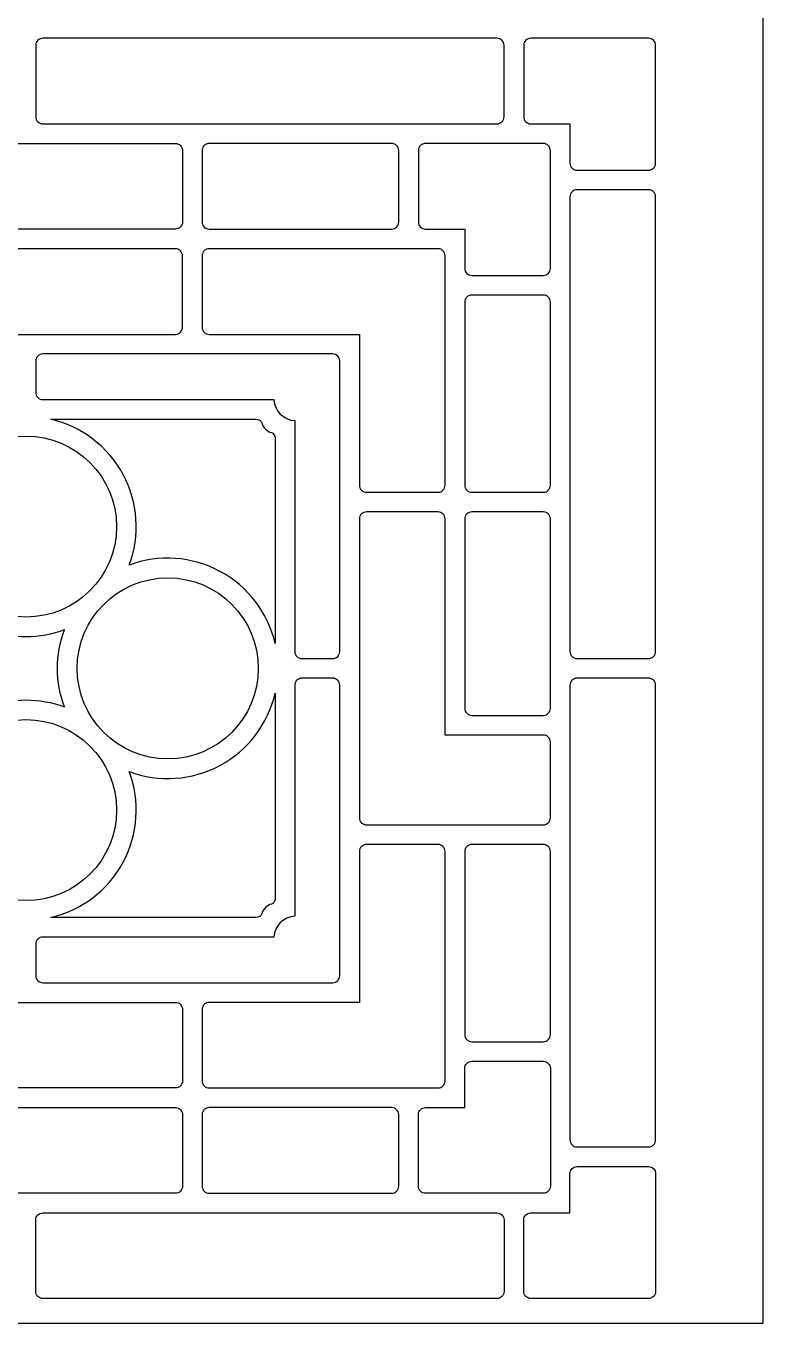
# Model space of a CAD drawing. Header units: centimetres. Extents: x -8.1 to 9.1, y -21.8 to 23.5.
# Drawn here: x 0.51 to 9.13, y -21.78 to -6.6 of the extents above; entities that cross this region are included whole.
import ezdxf

# ---------------------------------------------------------------- set-up
doc = ezdxf.new("R2010")
doc.units = ezdxf.units.CM
doc.header["$MEASUREMENT"] = 0
doc.layers.add('layer 1', color=7, linetype='Continuous')

msp = doc.modelspace()

# ---------------------------------------------------------------- linework, layer by layer
at = {"layer": 'layer 1', "color": 242}
for points, knots in [([(-8.11157, -21.78177), (-8.11157, -21.78177), (-8.11157, 23.49691), (-8.11157, 23.49691), (-8.11157, 23.49691), (-8.11157, 23.49691), (9.13276, 23.49691), (9.13276, 23.49691), (9.13276, 23.49691), (9.13276, 23.49691), (9.13276, -21.78177), (9.13276, -21.78177), (9.13276, -21.78177), (9.13276, -21.78177), (-8.11157, -21.78177), (-8.11157, -21.78177)], [0, 0, 0, 0, 0.2, 0.2, 0.2, 0.2, 0.4, 0.4, 0.4, 0.4, 0.6, 0.6, 0.6, 0.6, 1, 1, 1, 1]), ([(0.62556, -7.66605), (0.62556, -7.66605), (0.62556, -6.82847), (0.62556, -6.82847), (0.62556, -6.82847), (0.62556, -6.80669), (0.63421, -6.78581), (0.64961, -6.77041), (0.64961, -6.77041), (0.66501, -6.75501), (0.6859, -6.74636), (0.70768, -6.74636), (0.70768, -6.74636), (0.70768, -6.74636), (6.02057, -6.74636), (6.02057, -6.74636), (6.02057, -6.74636), (6.04235, -6.74636), (6.06324, -6.75501), (6.07864, -6.77041), (6.07864, -6.77041), (6.09404, -6.78581), (6.10269, -6.80669), (6.10269, -6.82847), (6.10269, -6.82847), (6.10269, -6.82847), (6.10269, -7.66605), (6.10269, -7.66605), (6.10269, -7.66605), (6.10269, -7.68783), (6.09404, -7.70872), (6.07864, -7.72412), (6.07864, -7.72412), (6.06324, -7.73952), (6.04235, -7.74817), (6.02057, -7.74817), (6.02057, -7.74817), (6.02057, -7.74817), (0.70768, -7.74817), (0.70768, -7.74817), (0.70768, -7.74817), (0.6859, -7.74817), (0.66501, -7.73952), (0.64961, -7.72412), (0.64961, -7.72412), (0.63421, -7.70872), (0.62556, -7.68783), (0.62556, -7.66605)], [0, 0, 0, 0, 0.07692308, 0.07692308, 0.07692308, 0.07692308, 0.15384615, 0.15384615, 0.15384615, 0.15384615, 0.23076923, 0.23076923, 0.23076923, 0.23076923, 0.30769231, 0.30769231, 0.30769231, 0.30769231, 0.38461538, 0.38461538, 0.38461538, 0.38461538, 0.46153846, 0.46153846, 0.46153846, 0.46153846, 0.53846154, 0.53846154, 0.53846154, 0.53846154, 0.61538462, 0.61538462, 0.61538462, 0.61538462, 0.69230769, 0.69230769, 0.69230769, 0.69230769, 0.76923077, 0.76923077, 0.76923077, 0.76923077, 0.84615385, 0.84615385, 0.84615385, 0.84615385, 1, 1, 1, 1]), ([(6.95669, -8.29013), (6.93491, -8.29013), (6.91403, -8.28148), (6.89863, -8.26608), (6.89863, -8.26608), (6.88323, -8.25068), (6.87458, -8.2298), (6.87458, -8.20802), (6.87458, -8.20802), (6.87458, -8.20802), (6.87458, -7.74817), (6.87458, -7.74817), (6.87458, -7.74817), (6.87458, -7.74817), (6.41473, -7.74817), (6.41473, -7.74817), (6.41473, -7.74817), (6.39295, -7.74817), (6.37206, -7.73952), (6.35666, -7.72412), (6.35666, -7.72412), (6.34126, -7.70872), (6.33261, -7.68783), (6.33261, -7.66605), (6.33261, -7.66605), (6.33261, -7.66605), (6.33261, -6.82847), (6.33261, -6.82847), (6.33261, -6.82847), (6.33261, -6.80669), (6.34126, -6.78581), (6.35666, -6.77041), (6.35666, -6.77041), (6.37206, -6.75501), (6.39295, -6.74636), (6.41473, -6.74636), (6.41473, -6.74636), (6.41473, -6.74636), (7.79427, -6.74636), (7.79427, -6.74636), (7.79427, -6.74636), (7.81605, -6.74636), (7.83694, -6.75501), (7.85234, -6.77041), (7.85234, -6.77041), (7.86774, -6.78581), (7.87639, -6.80669), (7.87639, -6.82847), (7.87639, -6.82847), (7.87639, -6.82847), (7.87639, -8.20802), (7.87639, -8.20802), (7.87639, -8.20802), (7.87639, -8.2298), (7.86774, -8.25068), (7.85234, -8.26608), (7.85234, -8.26608), (7.83694, -8.28148), (7.81605, -8.29013), (7.79427, -8.29013), (7.79427, -8.29013), (7.79427, -8.29013), (6.95669, -8.29013), (6.95669, -8.29013)], [0, 0, 0, 0, 0.05882353, 0.05882353, 0.05882353, 0.05882353, 0.11764706, 0.11764706, 0.11764706, 0.11764706, 0.17647059, 0.17647059, 0.17647059, 0.17647059, 0.23529412, 0.23529412, 0.23529412, 0.23529412, 0.29411765, 0.29411765, 0.29411765, 0.29411765, 0.35294118, 0.35294118, 0.35294118, 0.35294118, 0.41176471, 0.41176471, 0.41176471, 0.41176471, 0.47058824, 0.47058824, 0.47058824, 0.47058824, 0.52941176, 0.52941176, 0.52941176, 0.52941176, 0.58823529, 0.58823529, 0.58823529, 0.58823529, 0.64705882, 0.64705882, 0.64705882, 0.64705882, 0.70588235, 0.70588235, 0.70588235, 0.70588235, 0.76470588, 0.76470588, 0.76470588, 0.76470588, 0.82352941, 0.82352941, 0.82352941, 0.82352941, 0.88235294, 0.88235294, 0.88235294, 0.88235294, 1, 1, 1, 1]), ([(2.25967, -9.20983), (2.28144, -9.20983), (2.30233, -9.21848), (2.31773, -9.23388), (2.31773, -9.23388), (2.33313, -9.24928), (2.34178, -9.27017), (2.34178, -9.29195), (2.34178, -9.29195), (2.34178, -9.29195), (2.34178, -10.12953), (2.34178, -10.12953), (2.34178, -10.12953), (2.34178, -10.15131), (2.33313, -10.17219), (2.31773, -10.18759), (2.31773, -10.18759), (2.30233, -10.20299), (2.28144, -10.21164), (2.25967, -10.21164), (2.25967, -10.21164), (2.25967, -10.21164), (-1.23847, -10.21164), (-1.23847, -10.21164), (-1.23847, -10.21164), (-1.26025, -10.21164), (-1.28114, -10.20299), (-1.29653, -10.18759), (-1.29653, -10.18759), (-1.31193, -10.17219), (-1.32059, -10.15131), (-1.32059, -10.12953), (-1.32059, -10.12953), (-1.32059, -10.12953), (-1.32059, -8.06021), (-1.32059, -8.06021), (-1.32059, -8.06021), (-1.32059, -8.03843), (-1.31193, -8.01754), (-1.29653, -8.00214), (-1.29653, -8.00214), (-1.28114, -7.98674), (-1.26025, -7.97809), (-1.23847, -7.97809), (-1.23847, -7.97809), (-1.23847, -7.97809), (-0.35162, -7.97809), (-0.35162, -7.97809), (-0.35162, -7.97809), (-0.32984, -7.97809), (-0.30895, -7.98674), (-0.29355, -8.00214), (-0.29355, -8.00214), (-0.27815, -8.01754), (-0.2695, -8.03843), (-0.2695, -8.06021), (-0.2695, -8.06021), (-0.2695, -8.06021), (-0.2695, -9.20983), (-0.2695, -9.20983), (-0.2695, -9.20983), (-0.2695, -9.20983), (2.25967, -9.20983), (2.25967, -9.20983)], [0, 0, 0, 0, 0.05882353, 0.05882353, 0.05882353, 0.05882353, 0.11764706, 0.11764706, 0.11764706, 0.11764706, 0.17647059, 0.17647059, 0.17647059, 0.17647059, 0.23529412, 0.23529412, 0.23529412, 0.23529412, 0.29411765, 0.29411765, 0.29411765, 0.29411765, 0.35294118, 0.35294118, 0.35294118, 0.35294118, 0.41176471, 0.41176471, 0.41176471, 0.41176471, 0.47058824, 0.47058824, 0.47058824, 0.47058824, 0.52941176, 0.52941176, 0.52941176, 0.52941176, 0.58823529, 0.58823529, 0.58823529, 0.58823529, 0.64705882, 0.64705882, 0.64705882, 0.64705882, 0.70588235, 0.70588235, 0.70588235, 0.70588235, 0.76470588, 0.76470588, 0.76470588, 0.76470588, 0.82352941, 0.82352941, 0.82352941, 0.82352941, 0.88235294, 0.88235294, 0.88235294, 0.88235294, 1, 1, 1, 1]), ([(0.04254, -7.97809), (0.02076, -7.97809), (-0.00013, -7.98674), (-0.01553, -8.00214), (-0.01553, -8.00214), (-0.03093, -8.01754), (-0.03958, -8.03843), (-0.03958, -8.06021), (-0.03958, -8.06021), (-0.03958, -8.06021), (-0.03958, -8.89779), (-0.03958, -8.89779), (-0.03958, -8.89779), (-0.03958, -8.91957), (-0.03093, -8.94045), (-0.01553, -8.95585), (-0.01553, -8.95585), (-0.00013, -8.97125), (0.02076, -8.97991), (0.04254, -8.97991), (0.04254, -8.97991), (0.04254, -8.97991), (2.25967, -8.97991), (2.25967, -8.97991), (2.25967, -8.97991), (2.28144, -8.97991), (2.30233, -8.97125), (2.31773, -8.95585), (2.31773, -8.95585), (2.33313, -8.94045), (2.34178, -8.91957), (2.34178, -8.89779), (2.34178, -8.89779), (2.34178, -8.89779), (2.34178, -8.06021), (2.34178, -8.06021), (2.34178, -8.06021), (2.34178, -8.03843), (2.33313, -8.01754), (2.31773, -8.00214), (2.31773, -8.00214), (2.30233, -7.98674), (2.28144, -7.97809), (2.25967, -7.97809), (2.25967, -7.97809), (2.25967, -7.97809), (0.04254, -7.97809), (0.04254, -7.97809)], [0, 0, 0, 0, 0.07692308, 0.07692308, 0.07692308, 0.07692308, 0.15384615, 0.15384615, 0.15384615, 0.15384615, 0.23076923, 0.23076923, 0.23076923, 0.23076923, 0.30769231, 0.30769231, 0.30769231, 0.30769231, 0.38461538, 0.38461538, 0.38461538, 0.38461538, 0.46153846, 0.46153846, 0.46153846, 0.46153846, 0.53846154, 0.53846154, 0.53846154, 0.53846154, 0.61538462, 0.61538462, 0.61538462, 0.61538462, 0.69230769, 0.69230769, 0.69230769, 0.69230769, 0.76923077, 0.76923077, 0.76923077, 0.76923077, 0.84615385, 0.84615385, 0.84615385, 0.84615385, 1, 1, 1, 1]), ([(2.65382, -8.97991), (2.63204, -8.97991), (2.61116, -8.97125), (2.59576, -8.95585), (2.59576, -8.95585), (2.58036, -8.94045), (2.57171, -8.91957), (2.57171, -8.89779), (2.57171, -8.89779), (2.57171, -8.89779), (2.57171, -8.06021), (2.57171, -8.06021), (2.57171, -8.06021), (2.57171, -8.03843), (2.58036, -8.01754), (2.59576, -8.00214), (2.59576, -8.00214), (2.61116, -7.98674), (2.63204, -7.97809), (2.65382, -7.97809), (2.65382, -7.97809), (2.65382, -7.97809), (4.78883, -7.97809), (4.78883, -7.97809), (4.78883, -7.97809), (4.81061, -7.97809), (4.8315, -7.98674), (4.8469, -8.00214), (4.8469, -8.00214), (4.8623, -8.01754), (4.87095, -8.03843), (4.87095, -8.06021), (4.87095, -8.06021), (4.87095, -8.06021), (4.87095, -8.89779), (4.87095, -8.89779), (4.87095, -8.89779), (4.87095, -8.91957), (4.8623, -8.94045), (4.8469, -8.95585), (4.8469, -8.95585), (4.8315, -8.97125), (4.81061, -8.97991), (4.78883, -8.97991), (4.78883, -8.97991), (4.78883, -8.97991), (2.65382, -8.97991), (2.65382, -8.97991)], [0, 0, 0, 0, 0.07692308, 0.07692308, 0.07692308, 0.07692308, 0.15384615, 0.15384615, 0.15384615, 0.15384615, 0.23076923, 0.23076923, 0.23076923, 0.23076923, 0.30769231, 0.30769231, 0.30769231, 0.30769231, 0.38461538, 0.38461538, 0.38461538, 0.38461538, 0.46153846, 0.46153846, 0.46153846, 0.46153846, 0.53846154, 0.53846154, 0.53846154, 0.53846154, 0.61538462, 0.61538462, 0.61538462, 0.61538462, 0.69230769, 0.69230769, 0.69230769, 0.69230769, 0.76923077, 0.76923077, 0.76923077, 0.76923077, 0.84615385, 0.84615385, 0.84615385, 0.84615385, 1, 1, 1, 1]), ([(5.10087, -8.06021), (5.10087, -8.03843), (5.10953, -8.01754), (5.12493, -8.00214), (5.12493, -8.00214), (5.14032, -7.98674), (5.16121, -7.97809), (5.18299, -7.97809), (5.18299, -7.97809), (5.18299, -7.97809), (6.56254, -7.97809), (6.56254, -7.97809), (6.56254, -7.97809), (6.58431, -7.97809), (6.6052, -7.98674), (6.6206, -8.00214), (6.6206, -8.00214), (6.636, -8.01754), (6.64465, -8.03843), (6.64465, -8.06021), (6.64465, -8.06021), (6.64465, -8.06021), (6.64465, -9.43976), (6.64465, -9.43976), (6.64465, -9.43976), (6.64465, -9.46153), (6.636, -9.48242), (6.6206, -9.49782), (6.6206, -9.49782), (6.6052, -9.51322), (6.58431, -9.52187), (6.56254, -9.52187), (6.56254, -9.52187), (6.56254, -9.52187), (5.72495, -9.52187), (5.72495, -9.52187), (5.72495, -9.52187), (5.70318, -9.52187), (5.68229, -9.51322), (5.66689, -9.49782), (5.66689, -9.49782), (5.65149, -9.48242), (5.64284, -9.46153), (5.64284, -9.43976), (5.64284, -9.43976), (5.64284, -9.43976), (5.64284, -8.97991), (5.64284, -8.97991), (5.64284, -8.97991), (5.64284, -8.97991), (5.18299, -8.97991), (5.18299, -8.97991), (5.18299, -8.97991), (5.16121, -8.97991), (5.14032, -8.97125), (5.12493, -8.95585), (5.12493, -8.95585), (5.10953, -8.94045), (5.10087, -8.91957), (5.10087, -8.89779), (5.10087, -8.89779), (5.10087, -8.89779), (5.10087, -8.06021), (5.10087, -8.06021)], [0, 0, 0, 0, 0.05882353, 0.05882353, 0.05882353, 0.05882353, 0.11764706, 0.11764706, 0.11764706, 0.11764706, 0.17647059, 0.17647059, 0.17647059, 0.17647059, 0.23529412, 0.23529412, 0.23529412, 0.23529412, 0.29411765, 0.29411765, 0.29411765, 0.29411765, 0.35294118, 0.35294118, 0.35294118, 0.35294118, 0.41176471, 0.41176471, 0.41176471, 0.41176471, 0.47058824, 0.47058824, 0.47058824, 0.47058824, 0.52941176, 0.52941176, 0.52941176, 0.52941176, 0.58823529, 0.58823529, 0.58823529, 0.58823529, 0.64705882, 0.64705882, 0.64705882, 0.64705882, 0.70588235, 0.70588235, 0.70588235, 0.70588235, 0.76470588, 0.76470588, 0.76470588, 0.76470588, 0.82352941, 0.82352941, 0.82352941, 0.82352941, 0.88235294, 0.88235294, 0.88235294, 0.88235294, 1, 1, 1, 1]), ([(6.87458, -13.92328), (6.87458, -13.92328), (6.87458, -8.60217), (6.87458, -8.60217), (6.87458, -8.60217), (6.87458, -8.58039), (6.88323, -8.55951), (6.89863, -8.54411), (6.89863, -8.54411), (6.91403, -8.52871), (6.93491, -8.52006), (6.95669, -8.52006), (6.95669, -8.52006), (6.95669, -8.52006), (7.79427, -8.52006), (7.79427, -8.52006), (7.79427, -8.52006), (7.81605, -8.52006), (7.83694, -8.52871), (7.85234, -8.54411), (7.85234, -8.54411), (7.86774, -8.55951), (7.87639, -8.58039), (7.87639, -8.60217), (7.87639, -8.60217), (7.87639, -8.60217), (7.87639, -13.92328), (7.87639, -13.92328), (7.87639, -13.92328), (7.87639, -13.94506), (7.86774, -13.96594), (7.85234, -13.98134), (7.85234, -13.98134), (7.83694, -13.99674), (7.81605, -14.0054), (7.79427, -14.0054), (7.79427, -14.0054), (7.79427, -14.0054), (6.95669, -14.0054), (6.95669, -14.0054), (6.95669, -14.0054), (6.93491, -14.0054), (6.91403, -13.99674), (6.89863, -13.98134), (6.89863, -13.98134), (6.88323, -13.96594), (6.87458, -13.94506), (6.87458, -13.92328)], [0, 0, 0, 0, 0.07692308, 0.07692308, 0.07692308, 0.07692308, 0.15384615, 0.15384615, 0.15384615, 0.15384615, 0.23076923, 0.23076923, 0.23076923, 0.23076923, 0.30769231, 0.30769231, 0.30769231, 0.30769231, 0.38461538, 0.38461538, 0.38461538, 0.38461538, 0.46153846, 0.46153846, 0.46153846, 0.46153846, 0.53846154, 0.53846154, 0.53846154, 0.53846154, 0.61538462, 0.61538462, 0.61538462, 0.61538462, 0.69230769, 0.69230769, 0.69230769, 0.69230769, 0.76923077, 0.76923077, 0.76923077, 0.76923077, 0.84615385, 0.84615385, 0.84615385, 0.84615385, 1, 1, 1, 1]), ([(2.57171, -9.29195), (2.57171, -9.27017), (2.58036, -9.24928), (2.59576, -9.23388), (2.59576, -9.23388), (2.61116, -9.21848), (2.63204, -9.20983), (2.65382, -9.20983), (2.65382, -9.20983), (2.65382, -9.20983), (5.3308, -9.20983), (5.3308, -9.20983), (5.3308, -9.20983), (5.35258, -9.20983), (5.37346, -9.21848), (5.38886, -9.23388), (5.38886, -9.23388), (5.40426, -9.24928), (5.41291, -9.27017), (5.41291, -9.29195), (5.41291, -9.29195), (5.41291, -9.29195), (5.41291, -11.97713), (5.41291, -11.97713), (5.41291, -11.97713), (5.41291, -11.99891), (5.40426, -12.0198), (5.38886, -12.0352), (5.38886, -12.0352), (5.37346, -12.0506), (5.35258, -12.05925), (5.3308, -12.05925), (5.3308, -12.05925), (5.3308, -12.05925), (4.49322, -12.05925), (4.49322, -12.05925), (4.49322, -12.05925), (4.47144, -12.05925), (4.45055, -12.0506), (4.43515, -12.0352), (4.43515, -12.0352), (4.41975, -12.0198), (4.4111, -11.99891), (4.4111, -11.97713), (4.4111, -11.97713), (4.4111, -11.97713), (4.4111, -10.21164), (4.4111, -10.21164), (4.4111, -10.21164), (4.4111, -10.21164), (2.65382, -10.21164), (2.65382, -10.21164), (2.65382, -10.21164), (2.63204, -10.21164), (2.61116, -10.20299), (2.59576, -10.18759), (2.59576, -10.18759), (2.58036, -10.17219), (2.57171, -10.15131), (2.57171, -10.12953), (2.57171, -10.12953), (2.57171, -10.12953), (2.57171, -9.29195), (2.57171, -9.29195)], [0, 0, 0, 0, 0.05882353, 0.05882353, 0.05882353, 0.05882353, 0.11764706, 0.11764706, 0.11764706, 0.11764706, 0.17647059, 0.17647059, 0.17647059, 0.17647059, 0.23529412, 0.23529412, 0.23529412, 0.23529412, 0.29411765, 0.29411765, 0.29411765, 0.29411765, 0.35294118, 0.35294118, 0.35294118, 0.35294118, 0.41176471, 0.41176471, 0.41176471, 0.41176471, 0.47058824, 0.47058824, 0.47058824, 0.47058824, 0.52941176, 0.52941176, 0.52941176, 0.52941176, 0.58823529, 0.58823529, 0.58823529, 0.58823529, 0.64705882, 0.64705882, 0.64705882, 0.64705882, 0.70588235, 0.70588235, 0.70588235, 0.70588235, 0.76470588, 0.76470588, 0.76470588, 0.76470588, 0.82352941, 0.82352941, 0.82352941, 0.82352941, 0.88235294, 0.88235294, 0.88235294, 0.88235294, 1, 1, 1, 1]), ([(6.56254, -9.7518), (6.58431, -9.7518), (6.6052, -9.76045), (6.6206, -9.77585), (6.6206, -9.77585), (6.636, -9.79125), (6.64465, -9.81213), (6.64465, -9.83391), (6.64465, -9.83391), (6.64465, -9.83391), (6.64465, -11.97713), (6.64465, -11.97713), (6.64465, -11.97713), (6.64465, -11.99891), (6.636, -12.0198), (6.6206, -12.0352), (6.6206, -12.0352), (6.6052, -12.0506), (6.58431, -12.05925), (6.56254, -12.05925), (6.56254, -12.05925), (6.56254, -12.05925), (5.72495, -12.05925), (5.72495, -12.05925), (5.72495, -12.05925), (5.70318, -12.05925), (5.68229, -12.0506), (5.66689, -12.0352), (5.66689, -12.0352), (5.65149, -12.0198), (5.64284, -11.99891), (5.64284, -11.97713), (5.64284, -11.97713), (5.64284, -11.97713), (5.64284, -9.83391), (5.64284, -9.83391), (5.64284, -9.83391), (5.64284, -9.81213), (5.65149, -9.79125), (5.66689, -9.77585), (5.66689, -9.77585), (5.68229, -9.76045), (5.70318, -9.7518), (5.72495, -9.7518), (5.72495, -9.7518), (5.72495, -9.7518), (6.56254, -9.7518), (6.56254, -9.7518)], [0, 0, 0, 0, 0.07692308, 0.07692308, 0.07692308, 0.07692308, 0.15384615, 0.15384615, 0.15384615, 0.15384615, 0.23076923, 0.23076923, 0.23076923, 0.23076923, 0.30769231, 0.30769231, 0.30769231, 0.30769231, 0.38461538, 0.38461538, 0.38461538, 0.38461538, 0.46153846, 0.46153846, 0.46153846, 0.46153846, 0.53846154, 0.53846154, 0.53846154, 0.53846154, 0.61538462, 0.61538462, 0.61538462, 0.61538462, 0.69230769, 0.69230769, 0.69230769, 0.69230769, 0.76923077, 0.76923077, 0.76923077, 0.76923077, 0.84615385, 0.84615385, 0.84615385, 0.84615385, 1, 1, 1, 1]), ([(3.40929, -10.97532), (3.40929, -10.97532), (0.70768, -10.97532), (0.70768, -10.97532), (0.70768, -10.97532), (0.6859, -10.97532), (0.66501, -10.96667), (0.64961, -10.95127), (0.64961, -10.95127), (0.63421, -10.93587), (0.62556, -10.91498), (0.62556, -10.89321), (0.62556, -10.89321), (0.62556, -10.89321), (0.62556, -10.52368), (0.62556, -10.52368), (0.62556, -10.52368), (0.62556, -10.50191), (0.63421, -10.48102), (0.64961, -10.46562), (0.64961, -10.46562), (0.66501, -10.45022), (0.6859, -10.44157), (0.70768, -10.44157), (0.70768, -10.44157), (0.70768, -10.44157), (4.09906, -10.44157), (4.09906, -10.44157), (4.09906, -10.44157), (4.12084, -10.44157), (4.14172, -10.45022), (4.15712, -10.46562), (4.15712, -10.46562), (4.17252, -10.48102), (4.18118, -10.50191), (4.18118, -10.52368), (4.18118, -10.52368), (4.18118, -10.52368), (4.18118, -13.92328), (4.18118, -13.92328), (4.18118, -13.92328), (4.18118, -13.94506), (4.17252, -13.96594), (4.15712, -13.98134), (4.15712, -13.98134), (4.14172, -13.99674), (4.12084, -14.0054), (4.09906, -14.0054), (4.09906, -14.0054), (4.09906, -14.0054), (3.73775, -14.0054), (3.73775, -14.0054), (3.73775, -14.0054), (3.71597, -14.0054), (3.69508, -13.99674), (3.67969, -13.98134), (3.67969, -13.98134), (3.66429, -13.96594), (3.65563, -13.94506), (3.65563, -13.92328), (3.65563, -13.92328), (3.65563, -13.92328), (3.65563, -11.22167), (3.65563, -11.22167), (3.65563, -11.22167), (3.52326, -11.21317), (3.41779, -11.10769), (3.40929, -10.97532)], [0, 0, 0, 0, 0.05555556, 0.05555556, 0.05555556, 0.05555556, 0.11111111, 0.11111111, 0.11111111, 0.11111111, 0.16666667, 0.16666667, 0.16666667, 0.16666667, 0.22222222, 0.22222222, 0.22222222, 0.22222222, 0.27777778, 0.27777778, 0.27777778, 0.27777778, 0.33333333, 0.33333333, 0.33333333, 0.33333333, 0.38888889, 0.38888889, 0.38888889, 0.38888889, 0.44444444, 0.44444444, 0.44444444, 0.44444444, 0.5, 0.5, 0.5, 0.5, 0.55555556, 0.55555556, 0.55555556, 0.55555556, 0.61111111, 0.61111111, 0.61111111, 0.61111111, 0.66666667, 0.66666667, 0.66666667, 0.66666667, 0.72222222, 0.72222222, 0.72222222, 0.72222222, 0.77777778, 0.77777778, 0.77777778, 0.77777778, 0.83333333, 0.83333333, 0.83333333, 0.83333333, 0.88888889, 0.88888889, 0.88888889, 0.88888889, 1, 1, 1, 1]), ([(3.26879, -11.24669), (3.26751, -11.24173), (3.26509, -11.23715), (3.26172, -11.2333), (3.26172, -11.2333), (3.24612, -11.21547), (3.22359, -11.20525), (3.19991, -11.20525), (3.19991, -11.20525), (3.19991, -11.20525), (0.79976, -11.20525), (0.79976, -11.20525), (0.79976, -11.20525), (1.16161, -11.28853), (1.46999, -11.52378), (1.64592, -11.85077), (1.64592, -11.85077), (1.82185, -12.17776), (1.84826, -12.56473), (1.71837, -12.91259), (1.71837, -12.91259), (2.06623, -12.7827), (2.45319, -12.8091), (2.78018, -12.98504), (2.78018, -12.98504), (3.10717, -13.16097), (3.34243, -13.46934), (3.42571, -13.8312), (3.42571, -13.8312), (3.42571, -13.8312), (3.42571, -11.43105), (3.42571, -11.43105), (3.42571, -11.43105), (3.42571, -11.40736), (3.41548, -11.38483), (3.39766, -11.36924), (3.39766, -11.36924), (3.39381, -11.36587), (3.38922, -11.36345), (3.38427, -11.36217), (3.38427, -11.36217), (3.32766, -11.3475), (3.28345, -11.3033), (3.26879, -11.24669)], [0, 0, 0, 0, 0.08333333, 0.08333333, 0.08333333, 0.08333333, 0.16666667, 0.16666667, 0.16666667, 0.16666667, 0.25, 0.25, 0.25, 0.25, 0.33333333, 0.33333333, 0.33333333, 0.33333333, 0.41666667, 0.41666667, 0.41666667, 0.41666667, 0.5, 0.5, 0.5, 0.5, 0.58333333, 0.58333333, 0.58333333, 0.58333333, 0.66666667, 0.66666667, 0.66666667, 0.66666667, 0.75, 0.75, 0.75, 0.75, 0.83333333, 0.83333333, 0.83333333, 0.83333333, 1, 1, 1, 1]), ([(1.56989, -12.46162), (1.56989, -11.87659), (1.09563, -11.40232), (0.5106, -11.40232), (0.5106, -11.40232), (-0.07443, -11.40232), (-0.54869, -11.87658), (-0.5487, -12.46161), (-0.5487, -12.46161), (-0.5487, -13.04665), (-0.07444, -13.52091), (0.51059, -13.52091), (0.51059, -13.52091), (1.09563, -13.52091), (1.56989, -13.04666), (1.56989, -12.46162)], [0, 0, 0, 0, 0.2, 0.2, 0.2, 0.2, 0.4, 0.4, 0.4, 0.4, 0.6, 0.6, 0.6, 0.6, 1, 1, 1, 1]), ([(5.41291, -14.90046), (5.41291, -14.90046), (6.56254, -14.90046), (6.56254, -14.90046), (6.56254, -14.90046), (6.58431, -14.90046), (6.6052, -14.90911), (6.6206, -14.92451), (6.6206, -14.92451), (6.636, -14.93991), (6.64465, -14.9608), (6.64465, -14.98257), (6.64465, -14.98257), (6.64465, -14.98257), (6.64465, -15.86943), (6.64465, -15.86943), (6.64465, -15.86943), (6.64465, -15.8912), (6.636, -15.91209), (6.6206, -15.92749), (6.6206, -15.92749), (6.6052, -15.94289), (6.58431, -15.95154), (6.56254, -15.95154), (6.56254, -15.95154), (6.56254, -15.95154), (4.49322, -15.95154), (4.49322, -15.95154), (4.49322, -15.95154), (4.47144, -15.95154), (4.45055, -15.94289), (4.43515, -15.92749), (4.43515, -15.92749), (4.41975, -15.91209), (4.4111, -15.8912), (4.4111, -15.86943), (4.4111, -15.86943), (4.4111, -15.86943), (4.4111, -12.37129), (4.4111, -12.37129), (4.4111, -12.37129), (4.4111, -12.34951), (4.41975, -12.32862), (4.43515, -12.31322), (4.43515, -12.31322), (4.45055, -12.29783), (4.47144, -12.28917), (4.49322, -12.28917), (4.49322, -12.28917), (4.49322, -12.28917), (5.3308, -12.28917), (5.3308, -12.28917), (5.3308, -12.28917), (5.35258, -12.28917), (5.37346, -12.29783), (5.38886, -12.31322), (5.38886, -12.31322), (5.40426, -12.32862), (5.41291, -12.34951), (5.41291, -12.37129), (5.41291, -12.37129), (5.41291, -12.37129), (5.41291, -14.90046), (5.41291, -14.90046)], [0, 0, 0, 0, 0.05882353, 0.05882353, 0.05882353, 0.05882353, 0.11764706, 0.11764706, 0.11764706, 0.11764706, 0.17647059, 0.17647059, 0.17647059, 0.17647059, 0.23529412, 0.23529412, 0.23529412, 0.23529412, 0.29411765, 0.29411765, 0.29411765, 0.29411765, 0.35294118, 0.35294118, 0.35294118, 0.35294118, 0.41176471, 0.41176471, 0.41176471, 0.41176471, 0.47058824, 0.47058824, 0.47058824, 0.47058824, 0.52941176, 0.52941176, 0.52941176, 0.52941176, 0.58823529, 0.58823529, 0.58823529, 0.58823529, 0.64705882, 0.64705882, 0.64705882, 0.64705882, 0.70588235, 0.70588235, 0.70588235, 0.70588235, 0.76470588, 0.76470588, 0.76470588, 0.76470588, 0.82352941, 0.82352941, 0.82352941, 0.82352941, 0.88235294, 0.88235294, 0.88235294, 0.88235294, 1, 1, 1, 1]), ([(6.56254, -12.28917), (6.58431, -12.28917), (6.6052, -12.29783), (6.6206, -12.31322), (6.6206, -12.31322), (6.636, -12.32862), (6.64465, -12.34951), (6.64465, -12.37129), (6.64465, -12.37129), (6.64465, -12.37129), (6.64465, -14.58842), (6.64465, -14.58842), (6.64465, -14.58842), (6.64465, -14.6102), (6.636, -14.63108), (6.6206, -14.64648), (6.6206, -14.64648), (6.6052, -14.66188), (6.58431, -14.67053), (6.56254, -14.67053), (6.56254, -14.67053), (6.56254, -14.67053), (5.72495, -14.67053), (5.72495, -14.67053), (5.72495, -14.67053), (5.70318, -14.67053), (5.68229, -14.66188), (5.66689, -14.64648), (5.66689, -14.64648), (5.65149, -14.63108), (5.64284, -14.6102), (5.64284, -14.58842), (5.64284, -14.58842), (5.64284, -14.58842), (5.64284, -12.37129), (5.64284, -12.37129), (5.64284, -12.37129), (5.64284, -12.34951), (5.65149, -12.32862), (5.66689, -12.31322), (5.66689, -12.31322), (5.68229, -12.29783), (5.70318, -12.28917), (5.72495, -12.28917), (5.72495, -12.28917), (5.72495, -12.28917), (6.56254, -12.28917), (6.56254, -12.28917)], [0, 0, 0, 0, 0.07692308, 0.07692308, 0.07692308, 0.07692308, 0.15384615, 0.15384615, 0.15384615, 0.15384615, 0.23076923, 0.23076923, 0.23076923, 0.23076923, 0.30769231, 0.30769231, 0.30769231, 0.30769231, 0.38461538, 0.38461538, 0.38461538, 0.38461538, 0.46153846, 0.46153846, 0.46153846, 0.46153846, 0.53846154, 0.53846154, 0.53846154, 0.53846154, 0.61538462, 0.61538462, 0.61538462, 0.61538462, 0.69230769, 0.69230769, 0.69230769, 0.69230769, 0.76923077, 0.76923077, 0.76923077, 0.76923077, 0.84615385, 0.84615385, 0.84615385, 0.84615385, 1, 1, 1, 1]), ([(3.22863, -14.12036), (3.22863, -13.53533), (2.75437, -13.06106), (2.16934, -13.06106), (2.16934, -13.06106), (1.58431, -13.06106), (1.11005, -13.53532), (1.11004, -14.12035), (1.11004, -14.12035), (1.11004, -14.70539), (1.5843, -15.17965), (2.16933, -15.17965), (2.16933, -15.17965), (2.75437, -15.17965), (3.22863, -14.7054), (3.22863, -14.12036)], [0, 0, 0, 0, 0.2, 0.2, 0.2, 0.2, 0.4, 0.4, 0.4, 0.4, 0.6, 0.6, 0.6, 0.6, 1, 1, 1, 1]), ([(0.05963, -13.66939), (0.35047, -13.77799), (0.67073, -13.77799), (0.96157, -13.66939), (0.96157, -13.66939), (0.85297, -13.96023), (0.85297, -14.28049), (0.96157, -14.57133), (0.96157, -14.57133), (0.67073, -14.46273), (0.35047, -14.46273), (0.05963, -14.57133), (0.05963, -14.57133), (0.16823, -14.28049), (0.16823, -13.96023), (0.05963, -13.66939)], [0, 0, 0, 0, 0.2, 0.2, 0.2, 0.2, 0.4, 0.4, 0.4, 0.4, 0.6, 0.6, 0.6, 0.6, 1, 1, 1, 1]), ([(3.65563, -17.01905), (3.65563, -17.01905), (3.65563, -14.31744), (3.65563, -14.31744), (3.65563, -14.31744), (3.65563, -14.29566), (3.66429, -14.27477), (3.67969, -14.25937), (3.67969, -14.25937), (3.69508, -14.24397), (3.71597, -14.23532), (3.73775, -14.23532), (3.73775, -14.23532), (3.73775, -14.23532), (4.09906, -14.23532), (4.09906, -14.23532), (4.09906, -14.23532), (4.12084, -14.23532), (4.14172, -14.24397), (4.15712, -14.25937), (4.15712, -14.25937), (4.17252, -14.27477), (4.18118, -14.29566), (4.18118, -14.31744), (4.18118, -14.31744), (4.18118, -14.31744), (4.18118, -17.71703), (4.18118, -17.71703), (4.18118, -17.71703), (4.18118, -17.73881), (4.17252, -17.7597), (4.15712, -17.7751), (4.15712, -17.7751), (4.14172, -17.7905), (4.12084, -17.79915), (4.09906, -17.79915), (4.09906, -17.79915), (4.09906, -17.79915), (0.70768, -17.79915), (0.70768, -17.79915), (0.70768, -17.79915), (0.6859, -17.79915), (0.66501, -17.7905), (0.64961, -17.7751), (0.64961, -17.7751), (0.63421, -17.7597), (0.62556, -17.73881), (0.62556, -17.71703), (0.62556, -17.71703), (0.62556, -17.71703), (0.62556, -17.34751), (0.62556, -17.34751), (0.62556, -17.34751), (0.62556, -17.32573), (0.63421, -17.30485), (0.64961, -17.28945), (0.64961, -17.28945), (0.66501, -17.27405), (0.6859, -17.26539), (0.70768, -17.26539), (0.70768, -17.26539), (0.70768, -17.26539), (3.40929, -17.26539), (3.40929, -17.26539), (3.40929, -17.26539), (3.41779, -17.13302), (3.52326, -17.02755), (3.65563, -17.01905)], [0, 0, 0, 0, 0.05555556, 0.05555556, 0.05555556, 0.05555556, 0.11111111, 0.11111111, 0.11111111, 0.11111111, 0.16666667, 0.16666667, 0.16666667, 0.16666667, 0.22222222, 0.22222222, 0.22222222, 0.22222222, 0.27777778, 0.27777778, 0.27777778, 0.27777778, 0.33333333, 0.33333333, 0.33333333, 0.33333333, 0.38888889, 0.38888889, 0.38888889, 0.38888889, 0.44444444, 0.44444444, 0.44444444, 0.44444444, 0.5, 0.5, 0.5, 0.5, 0.55555556, 0.55555556, 0.55555556, 0.55555556, 0.61111111, 0.61111111, 0.61111111, 0.61111111, 0.66666667, 0.66666667, 0.66666667, 0.66666667, 0.72222222, 0.72222222, 0.72222222, 0.72222222, 0.77777778, 0.77777778, 0.77777778, 0.77777778, 0.83333333, 0.83333333, 0.83333333, 0.83333333, 0.88888889, 0.88888889, 0.88888889, 0.88888889, 1, 1, 1, 1]), ([(7.79427, -14.23532), (7.81605, -14.23532), (7.83694, -14.24397), (7.85234, -14.25937), (7.85234, -14.25937), (7.86774, -14.27477), (7.87639, -14.29566), (7.87639, -14.31744), (7.87639, -14.31744), (7.87639, -14.31744), (7.87639, -19.63854), (7.87639, -19.63854), (7.87639, -19.63854), (7.87639, -19.66032), (7.86774, -19.68121), (7.85234, -19.69661), (7.85234, -19.69661), (7.83694, -19.71201), (7.81605, -19.72066), (7.79427, -19.72066), (7.79427, -19.72066), (7.79427, -19.72066), (6.95669, -19.72066), (6.95669, -19.72066), (6.95669, -19.72066), (6.93491, -19.72066), (6.91403, -19.71201), (6.89863, -19.69661), (6.89863, -19.69661), (6.88323, -19.68121), (6.87458, -19.66032), (6.87458, -19.63854), (6.87458, -19.63854), (6.87458, -19.63854), (6.87458, -14.31744), (6.87458, -14.31744), (6.87458, -14.31744), (6.87458, -14.29566), (6.88323, -14.27477), (6.89863, -14.25937), (6.89863, -14.25937), (6.91403, -14.24397), (6.93491, -14.23532), (6.95669, -14.23532), (6.95669, -14.23532), (6.95669, -14.23532), (7.79427, -14.23532), (7.79427, -14.23532)], [0, 0, 0, 0, 0.07692308, 0.07692308, 0.07692308, 0.07692308, 0.15384615, 0.15384615, 0.15384615, 0.15384615, 0.23076923, 0.23076923, 0.23076923, 0.23076923, 0.30769231, 0.30769231, 0.30769231, 0.30769231, 0.38461538, 0.38461538, 0.38461538, 0.38461538, 0.46153846, 0.46153846, 0.46153846, 0.46153846, 0.53846154, 0.53846154, 0.53846154, 0.53846154, 0.61538462, 0.61538462, 0.61538462, 0.61538462, 0.69230769, 0.69230769, 0.69230769, 0.69230769, 0.76923077, 0.76923077, 0.76923077, 0.76923077, 0.84615385, 0.84615385, 0.84615385, 0.84615385, 1, 1, 1, 1]), ([(3.38427, -16.87855), (3.38922, -16.87727), (3.39381, -16.87485), (3.39766, -16.87148), (3.39766, -16.87148), (3.41548, -16.85588), (3.42571, -16.83335), (3.42571, -16.80967), (3.42571, -16.80967), (3.42571, -16.80967), (3.42571, -14.40952), (3.42571, -14.40952), (3.42571, -14.40952), (3.34243, -14.77137), (3.10717, -15.07975), (2.78018, -15.25568), (2.78018, -15.25568), (2.45319, -15.43161), (2.06623, -15.45802), (1.71837, -15.32813), (1.71837, -15.32813), (1.84826, -15.67599), (1.82185, -16.06295), (1.64592, -16.38994), (1.64592, -16.38994), (1.46999, -16.71693), (1.16161, -16.95219), (0.79976, -17.03547), (0.79976, -17.03547), (0.79976, -17.03547), (3.19991, -17.03547), (3.19991, -17.03547), (3.19991, -17.03547), (3.22359, -17.03547), (3.24612, -17.02524), (3.26172, -17.00742), (3.26172, -17.00742), (3.26509, -17.00357), (3.26751, -16.99898), (3.26879, -16.99403), (3.26879, -16.99403), (3.28345, -16.93742), (3.32766, -16.89321), (3.38427, -16.87855)], [0, 0, 0, 0, 0.08333333, 0.08333333, 0.08333333, 0.08333333, 0.16666667, 0.16666667, 0.16666667, 0.16666667, 0.25, 0.25, 0.25, 0.25, 0.33333333, 0.33333333, 0.33333333, 0.33333333, 0.41666667, 0.41666667, 0.41666667, 0.41666667, 0.5, 0.5, 0.5, 0.5, 0.58333333, 0.58333333, 0.58333333, 0.58333333, 0.66666667, 0.66666667, 0.66666667, 0.66666667, 0.75, 0.75, 0.75, 0.75, 0.83333333, 0.83333333, 0.83333333, 0.83333333, 1, 1, 1, 1]), ([(1.56989, -15.7791), (1.56989, -15.19407), (1.09563, -14.7198), (0.5106, -14.7198), (0.5106, -14.7198), (-0.07443, -14.7198), (-0.54869, -15.19406), (-0.5487, -15.77909), (-0.5487, -15.77909), (-0.5487, -16.36413), (-0.07444, -16.83839), (0.51059, -16.83839), (0.51059, -16.83839), (1.09563, -16.83839), (1.56989, -16.36414), (1.56989, -15.7791)], [0, 0, 0, 0, 0.2, 0.2, 0.2, 0.2, 0.4, 0.4, 0.4, 0.4, 0.6, 0.6, 0.6, 0.6, 1, 1, 1, 1]), ([(4.4111, -16.26358), (4.4111, -16.2418), (4.41975, -16.22092), (4.43515, -16.20552), (4.43515, -16.20552), (4.45055, -16.19012), (4.47144, -16.18147), (4.49322, -16.18147), (4.49322, -16.18147), (4.49322, -16.18147), (5.3308, -16.18147), (5.3308, -16.18147), (5.3308, -16.18147), (5.35258, -16.18147), (5.37346, -16.19012), (5.38886, -16.20552), (5.38886, -16.20552), (5.40426, -16.22092), (5.41291, -16.2418), (5.41291, -16.26358), (5.41291, -16.26358), (5.41291, -16.26358), (5.41291, -18.94877), (5.41291, -18.94877), (5.41291, -18.94877), (5.41291, -18.97055), (5.40426, -18.99143), (5.38886, -19.00683), (5.38886, -19.00683), (5.37346, -19.02223), (5.35258, -19.03089), (5.3308, -19.03089), (5.3308, -19.03089), (5.3308, -19.03089), (2.65382, -19.03089), (2.65382, -19.03089), (2.65382, -19.03089), (2.63204, -19.03089), (2.61116, -19.02223), (2.59576, -19.00683), (2.59576, -19.00683), (2.58036, -18.99143), (2.57171, -18.97055), (2.57171, -18.94877), (2.57171, -18.94877), (2.57171, -18.94877), (2.57171, -18.11119), (2.57171, -18.11119), (2.57171, -18.11119), (2.57171, -18.08941), (2.58036, -18.06852), (2.59576, -18.05312), (2.59576, -18.05312), (2.61116, -18.03772), (2.63204, -18.02907), (2.65382, -18.02907), (2.65382, -18.02907), (2.65382, -18.02907), (4.4111, -18.02907), (4.4111, -18.02907), (4.4111, -18.02907), (4.4111, -18.02907), (4.4111, -16.26358), (4.4111, -16.26358)], [0, 0, 0, 0, 0.05882353, 0.05882353, 0.05882353, 0.05882353, 0.11764706, 0.11764706, 0.11764706, 0.11764706, 0.17647059, 0.17647059, 0.17647059, 0.17647059, 0.23529412, 0.23529412, 0.23529412, 0.23529412, 0.29411765, 0.29411765, 0.29411765, 0.29411765, 0.35294118, 0.35294118, 0.35294118, 0.35294118, 0.41176471, 0.41176471, 0.41176471, 0.41176471, 0.47058824, 0.47058824, 0.47058824, 0.47058824, 0.52941176, 0.52941176, 0.52941176, 0.52941176, 0.58823529, 0.58823529, 0.58823529, 0.58823529, 0.64705882, 0.64705882, 0.64705882, 0.64705882, 0.70588235, 0.70588235, 0.70588235, 0.70588235, 0.76470588, 0.76470588, 0.76470588, 0.76470588, 0.82352941, 0.82352941, 0.82352941, 0.82352941, 0.88235294, 0.88235294, 0.88235294, 0.88235294, 1, 1, 1, 1]), ([(6.56254, -16.18147), (6.58431, -16.18147), (6.6052, -16.19012), (6.6206, -16.20552), (6.6206, -16.20552), (6.636, -16.22092), (6.64465, -16.2418), (6.64465, -16.26358), (6.64465, -16.26358), (6.64465, -16.26358), (6.64465, -18.40681), (6.64465, -18.40681), (6.64465, -18.40681), (6.64465, -18.42858), (6.636, -18.44947), (6.6206, -18.46487), (6.6206, -18.46487), (6.6052, -18.48027), (6.58431, -18.48892), (6.56254, -18.48892), (6.56254, -18.48892), (6.56254, -18.48892), (5.72495, -18.48892), (5.72495, -18.48892), (5.72495, -18.48892), (5.70318, -18.48892), (5.68229, -18.48027), (5.66689, -18.46487), (5.66689, -18.46487), (5.65149, -18.44947), (5.64284, -18.42858), (5.64284, -18.40681), (5.64284, -18.40681), (5.64284, -18.40681), (5.64284, -16.26358), (5.64284, -16.26358), (5.64284, -16.26358), (5.64284, -16.2418), (5.65149, -16.22092), (5.66689, -16.20552), (5.66689, -16.20552), (5.68229, -16.19012), (5.70318, -16.18147), (5.72495, -16.18147), (5.72495, -16.18147), (5.72495, -16.18147), (6.56254, -16.18147), (6.56254, -16.18147)], [0, 0, 0, 0, 0.07692308, 0.07692308, 0.07692308, 0.07692308, 0.15384615, 0.15384615, 0.15384615, 0.15384615, 0.23076923, 0.23076923, 0.23076923, 0.23076923, 0.30769231, 0.30769231, 0.30769231, 0.30769231, 0.38461538, 0.38461538, 0.38461538, 0.38461538, 0.46153846, 0.46153846, 0.46153846, 0.46153846, 0.53846154, 0.53846154, 0.53846154, 0.53846154, 0.61538462, 0.61538462, 0.61538462, 0.61538462, 0.69230769, 0.69230769, 0.69230769, 0.69230769, 0.76923077, 0.76923077, 0.76923077, 0.76923077, 0.84615385, 0.84615385, 0.84615385, 0.84615385, 1, 1, 1, 1]), ([(2.25967, -19.03089), (2.28144, -19.03089), (2.30233, -19.02223), (2.31773, -19.00683), (2.31773, -19.00683), (2.33313, -18.99143), (2.34178, -18.97055), (2.34178, -18.94877), (2.34178, -18.94877), (2.34178, -18.94877), (2.34178, -18.11119), (2.34178, -18.11119), (2.34178, -18.11119), (2.34178, -18.08941), (2.33313, -18.06852), (2.31773, -18.05312), (2.31773, -18.05312), (2.30233, -18.03772), (2.28144, -18.02907), (2.25967, -18.02907), (2.25967, -18.02907), (2.25967, -18.02907), (-1.23847, -18.02907), (-1.23847, -18.02907), (-1.23847, -18.02907), (-1.26025, -18.02907), (-1.28114, -18.03772), (-1.29653, -18.05312), (-1.29653, -18.05312), (-1.31193, -18.06852), (-1.32059, -18.08941), (-1.32059, -18.11119), (-1.32059, -18.11119), (-1.32059, -18.11119), (-1.32059, -20.18051), (-1.32059, -20.18051), (-1.32059, -20.18051), (-1.32059, -20.20229), (-1.31193, -20.22317), (-1.29653, -20.23857), (-1.29653, -20.23857), (-1.28114, -20.25397), (-1.26025, -20.26262), (-1.23847, -20.26262), (-1.23847, -20.26262), (-1.23847, -20.26262), (-0.35162, -20.26262), (-0.35162, -20.26262), (-0.35162, -20.26262), (-0.32984, -20.26262), (-0.30895, -20.25397), (-0.29355, -20.23857), (-0.29355, -20.23857), (-0.27815, -20.22317), (-0.2695, -20.20229), (-0.2695, -20.18051), (-0.2695, -20.18051), (-0.2695, -20.18051), (-0.2695, -19.03089), (-0.2695, -19.03089), (-0.2695, -19.03089), (-0.2695, -19.03089), (2.25967, -19.03089), (2.25967, -19.03089)], [0, 0, 0, 0, 0.05882353, 0.05882353, 0.05882353, 0.05882353, 0.11764706, 0.11764706, 0.11764706, 0.11764706, 0.17647059, 0.17647059, 0.17647059, 0.17647059, 0.23529412, 0.23529412, 0.23529412, 0.23529412, 0.29411765, 0.29411765, 0.29411765, 0.29411765, 0.35294118, 0.35294118, 0.35294118, 0.35294118, 0.41176471, 0.41176471, 0.41176471, 0.41176471, 0.47058824, 0.47058824, 0.47058824, 0.47058824, 0.52941176, 0.52941176, 0.52941176, 0.52941176, 0.58823529, 0.58823529, 0.58823529, 0.58823529, 0.64705882, 0.64705882, 0.64705882, 0.64705882, 0.70588235, 0.70588235, 0.70588235, 0.70588235, 0.76470588, 0.76470588, 0.76470588, 0.76470588, 0.82352941, 0.82352941, 0.82352941, 0.82352941, 0.88235294, 0.88235294, 0.88235294, 0.88235294, 1, 1, 1, 1]), ([(5.72495, -18.71885), (5.70318, -18.71885), (5.68229, -18.7275), (5.66689, -18.7429), (5.66689, -18.7429), (5.65149, -18.7583), (5.64284, -18.77918), (5.64284, -18.80096), (5.64284, -18.80096), (5.64284, -18.80096), (5.64284, -19.26081), (5.64284, -19.26081), (5.64284, -19.26081), (5.64284, -19.26081), (5.18299, -19.26081), (5.18299, -19.26081), (5.18299, -19.26081), (5.16121, -19.26081), (5.14032, -19.26946), (5.12493, -19.28486), (5.12493, -19.28486), (5.10953, -19.30026), (5.10087, -19.32115), (5.10087, -19.34293), (5.10087, -19.34293), (5.10087, -19.34293), (5.10087, -20.18051), (5.10087, -20.18051), (5.10087, -20.18051), (5.10087, -20.20229), (5.10953, -20.22317), (5.12493, -20.23857), (5.12493, -20.23857), (5.14032, -20.25397), (5.16121, -20.26262), (5.18299, -20.26262), (5.18299, -20.26262), (5.18299, -20.26262), (6.56254, -20.26262), (6.56254, -20.26262), (6.56254, -20.26262), (6.58431, -20.26262), (6.6052, -20.25397), (6.6206, -20.23857), (6.6206, -20.23857), (6.636, -20.22317), (6.64465, -20.20229), (6.64465, -20.18051), (6.64465, -20.18051), (6.64465, -20.18051), (6.64465, -18.80096), (6.64465, -18.80096), (6.64465, -18.80096), (6.64465, -18.77918), (6.636, -18.7583), (6.6206, -18.7429), (6.6206, -18.7429), (6.6052, -18.7275), (6.58431, -18.71885), (6.56254, -18.71885), (6.56254, -18.71885), (6.56254, -18.71885), (5.72495, -18.71885), (5.72495, -18.71885)], [0, 0, 0, 0, 0.05882353, 0.05882353, 0.05882353, 0.05882353, 0.11764706, 0.11764706, 0.11764706, 0.11764706, 0.17647059, 0.17647059, 0.17647059, 0.17647059, 0.23529412, 0.23529412, 0.23529412, 0.23529412, 0.29411765, 0.29411765, 0.29411765, 0.29411765, 0.35294118, 0.35294118, 0.35294118, 0.35294118, 0.41176471, 0.41176471, 0.41176471, 0.41176471, 0.47058824, 0.47058824, 0.47058824, 0.47058824, 0.52941176, 0.52941176, 0.52941176, 0.52941176, 0.58823529, 0.58823529, 0.58823529, 0.58823529, 0.64705882, 0.64705882, 0.64705882, 0.64705882, 0.70588235, 0.70588235, 0.70588235, 0.70588235, 0.76470588, 0.76470588, 0.76470588, 0.76470588, 0.82352941, 0.82352941, 0.82352941, 0.82352941, 0.88235294, 0.88235294, 0.88235294, 0.88235294, 1, 1, 1, 1]), ([(2.25967, -20.26262), (2.28144, -20.26262), (2.30233, -20.25397), (2.31773, -20.23857), (2.31773, -20.23857), (2.33313, -20.22317), (2.34178, -20.20229), (2.34178, -20.18051), (2.34178, -20.18051), (2.34178, -20.18051), (2.34178, -19.34293), (2.34178, -19.34293), (2.34178, -19.34293), (2.34178, -19.32115), (2.33313, -19.30026), (2.31773, -19.28486), (2.31773, -19.28486), (2.30233, -19.26946), (2.28144, -19.26081), (2.25967, -19.26081), (2.25967, -19.26081), (2.25967, -19.26081), (0.04254, -19.26081), (0.04254, -19.26081), (0.04254, -19.26081), (0.02076, -19.26081), (-0.00013, -19.26946), (-0.01553, -19.28486), (-0.01553, -19.28486), (-0.03093, -19.30026), (-0.03958, -19.32115), (-0.03958, -19.34293), (-0.03958, -19.34293), (-0.03958, -19.34293), (-0.03958, -20.18051), (-0.03958, -20.18051), (-0.03958, -20.18051), (-0.03958, -20.20229), (-0.03093, -20.22317), (-0.01553, -20.23857), (-0.01553, -20.23857), (-0.00013, -20.25397), (0.02076, -20.26262), (0.04254, -20.26262), (0.04254, -20.26262), (0.04254, -20.26262), (2.25967, -20.26262), (2.25967, -20.26262)], [0, 0, 0, 0, 0.07692308, 0.07692308, 0.07692308, 0.07692308, 0.15384615, 0.15384615, 0.15384615, 0.15384615, 0.23076923, 0.23076923, 0.23076923, 0.23076923, 0.30769231, 0.30769231, 0.30769231, 0.30769231, 0.38461538, 0.38461538, 0.38461538, 0.38461538, 0.46153846, 0.46153846, 0.46153846, 0.46153846, 0.53846154, 0.53846154, 0.53846154, 0.53846154, 0.61538462, 0.61538462, 0.61538462, 0.61538462, 0.69230769, 0.69230769, 0.69230769, 0.69230769, 0.76923077, 0.76923077, 0.76923077, 0.76923077, 0.84615385, 0.84615385, 0.84615385, 0.84615385, 1, 1, 1, 1]), ([(4.78883, -19.26081), (4.81061, -19.26081), (4.8315, -19.26946), (4.8469, -19.28486), (4.8469, -19.28486), (4.8623, -19.30026), (4.87095, -19.32115), (4.87095, -19.34293), (4.87095, -19.34293), (4.87095, -19.34293), (4.87095, -20.18051), (4.87095, -20.18051), (4.87095, -20.18051), (4.87095, -20.20229), (4.8623, -20.22317), (4.8469, -20.23857), (4.8469, -20.23857), (4.8315, -20.25397), (4.81061, -20.26262), (4.78883, -20.26262), (4.78883, -20.26262), (4.78883, -20.26262), (2.65382, -20.26262), (2.65382, -20.26262), (2.65382, -20.26262), (2.63204, -20.26262), (2.61116, -20.25397), (2.59576, -20.23857), (2.59576, -20.23857), (2.58036, -20.22317), (2.57171, -20.20229), (2.57171, -20.18051), (2.57171, -20.18051), (2.57171, -20.18051), (2.57171, -19.34293), (2.57171, -19.34293), (2.57171, -19.34293), (2.57171, -19.32115), (2.58036, -19.30026), (2.59576, -19.28486), (2.59576, -19.28486), (2.61116, -19.26946), (2.63204, -19.26081), (2.65382, -19.26081), (2.65382, -19.26081), (2.65382, -19.26081), (4.78883, -19.26081), (4.78883, -19.26081)], [0, 0, 0, 0, 0.07692308, 0.07692308, 0.07692308, 0.07692308, 0.15384615, 0.15384615, 0.15384615, 0.15384615, 0.23076923, 0.23076923, 0.23076923, 0.23076923, 0.30769231, 0.30769231, 0.30769231, 0.30769231, 0.38461538, 0.38461538, 0.38461538, 0.38461538, 0.46153846, 0.46153846, 0.46153846, 0.46153846, 0.53846154, 0.53846154, 0.53846154, 0.53846154, 0.61538462, 0.61538462, 0.61538462, 0.61538462, 0.69230769, 0.69230769, 0.69230769, 0.69230769, 0.76923077, 0.76923077, 0.76923077, 0.76923077, 0.84615385, 0.84615385, 0.84615385, 0.84615385, 1, 1, 1, 1]), ([(7.87639, -20.0327), (7.87639, -20.01092), (7.86774, -19.99003), (7.85234, -19.97463), (7.85234, -19.97463), (7.83694, -19.95923), (7.81605, -19.95058), (7.79427, -19.95058), (7.79427, -19.95058), (7.79427, -19.95058), (6.95669, -19.95058), (6.95669, -19.95058), (6.95669, -19.95058), (6.93491, -19.95058), (6.91403, -19.95923), (6.89863, -19.97463), (6.89863, -19.97463), (6.88323, -19.99003), (6.87458, -20.01092), (6.87458, -20.0327), (6.87458, -20.0327), (6.87458, -20.0327), (6.87458, -20.49255), (6.87458, -20.49255), (6.87458, -20.49255), (6.87458, -20.49255), (6.41473, -20.49255), (6.41473, -20.49255), (6.41473, -20.49255), (6.39295, -20.49255), (6.37206, -20.5012), (6.35666, -20.5166), (6.35666, -20.5166), (6.34126, -20.532), (6.33261, -20.55288), (6.33261, -20.57466), (6.33261, -20.57466), (6.33261, -20.57466), (6.33261, -21.41225), (6.33261, -21.41225), (6.33261, -21.41225), (6.33261, -21.43402), (6.34126, -21.45491), (6.35666, -21.47031), (6.35666, -21.47031), (6.37206, -21.48571), (6.39295, -21.49436), (6.41473, -21.49436), (6.41473, -21.49436), (6.41473, -21.49436), (7.79427, -21.49436), (7.79427, -21.49436), (7.79427, -21.49436), (7.81605, -21.49436), (7.83694, -21.48571), (7.85234, -21.47031), (7.85234, -21.47031), (7.86774, -21.45491), (7.87639, -21.43402), (7.87639, -21.41225), (7.87639, -21.41225), (7.87639, -21.41225), (7.87639, -20.0327), (7.87639, -20.0327)], [0, 0, 0, 0, 0.05882353, 0.05882353, 0.05882353, 0.05882353, 0.11764706, 0.11764706, 0.11764706, 0.11764706, 0.17647059, 0.17647059, 0.17647059, 0.17647059, 0.23529412, 0.23529412, 0.23529412, 0.23529412, 0.29411765, 0.29411765, 0.29411765, 0.29411765, 0.35294118, 0.35294118, 0.35294118, 0.35294118, 0.41176471, 0.41176471, 0.41176471, 0.41176471, 0.47058824, 0.47058824, 0.47058824, 0.47058824, 0.52941176, 0.52941176, 0.52941176, 0.52941176, 0.58823529, 0.58823529, 0.58823529, 0.58823529, 0.64705882, 0.64705882, 0.64705882, 0.64705882, 0.70588235, 0.70588235, 0.70588235, 0.70588235, 0.76470588, 0.76470588, 0.76470588, 0.76470588, 0.82352941, 0.82352941, 0.82352941, 0.82352941, 0.88235294, 0.88235294, 0.88235294, 0.88235294, 1, 1, 1, 1]), ([(6.02057, -21.49436), (6.04235, -21.49436), (6.06324, -21.48571), (6.07864, -21.47031), (6.07864, -21.47031), (6.09404, -21.45491), (6.10269, -21.43402), (6.10269, -21.41225), (6.10269, -21.41225), (6.10269, -21.41225), (6.10269, -20.57466), (6.10269, -20.57466), (6.10269, -20.57466), (6.10269, -20.55288), (6.09404, -20.532), (6.07864, -20.5166), (6.07864, -20.5166), (6.06324, -20.5012), (6.04235, -20.49255), (6.02057, -20.49255), (6.02057, -20.49255), (6.02057, -20.49255), (0.70768, -20.49255), (0.70768, -20.49255), (0.70768, -20.49255), (0.6859, -20.49255), (0.66501, -20.5012), (0.64961, -20.5166), (0.64961, -20.5166), (0.63421, -20.532), (0.62556, -20.55288), (0.62556, -20.57466), (0.62556, -20.57466), (0.62556, -20.57466), (0.62556, -21.41225), (0.62556, -21.41225), (0.62556, -21.41225), (0.62556, -21.43402), (0.63421, -21.45491), (0.64961, -21.47031), (0.64961, -21.47031), (0.66501, -21.48571), (0.6859, -21.49436), (0.70768, -21.49436), (0.70768, -21.49436), (0.70768, -21.49436), (6.02057, -21.49436), (6.02057, -21.49436)], [0, 0, 0, 0, 0.07692308, 0.07692308, 0.07692308, 0.07692308, 0.15384615, 0.15384615, 0.15384615, 0.15384615, 0.23076923, 0.23076923, 0.23076923, 0.23076923, 0.30769231, 0.30769231, 0.30769231, 0.30769231, 0.38461538, 0.38461538, 0.38461538, 0.38461538, 0.46153846, 0.46153846, 0.46153846, 0.46153846, 0.53846154, 0.53846154, 0.53846154, 0.53846154, 0.61538462, 0.61538462, 0.61538462, 0.61538462, 0.69230769, 0.69230769, 0.69230769, 0.69230769, 0.76923077, 0.76923077, 0.76923077, 0.76923077, 0.84615385, 0.84615385, 0.84615385, 0.84615385, 1, 1, 1, 1])]:
    msp.add_open_spline(points, degree=3, knots=knots, dxfattribs=at)

doc.saveas('drawing.dxf')
